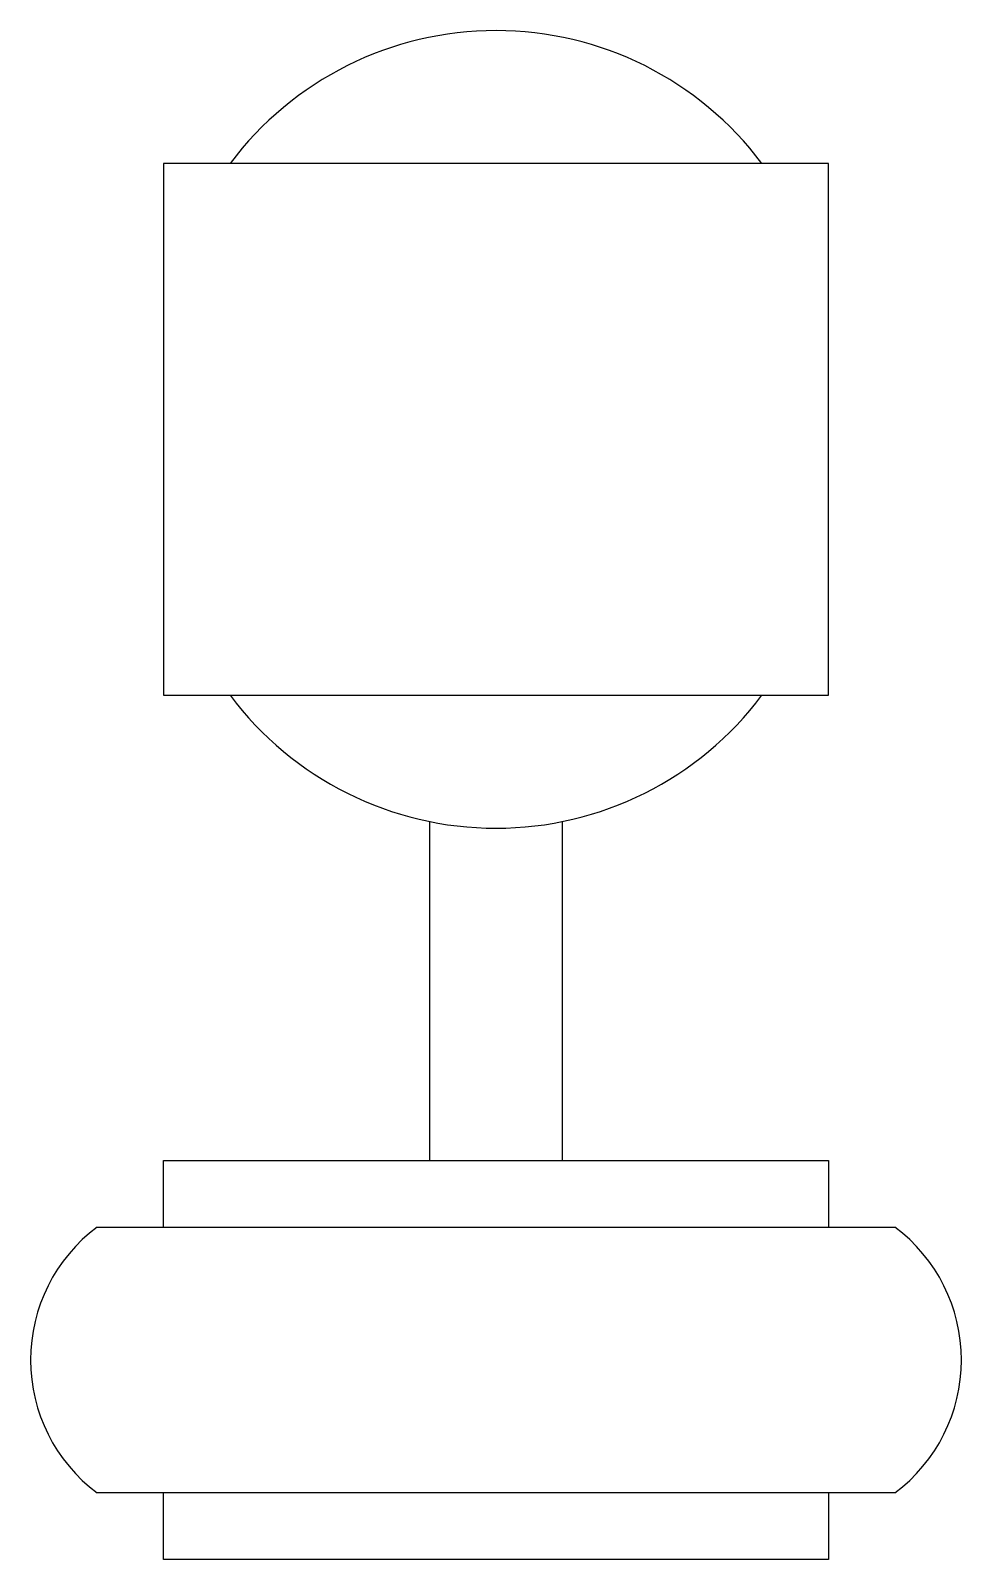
# Model space of a CAD drawing. Header units: millimetres. Extents: x -10099.644 to -10099.206, y 58.81 to 59.529.
import ezdxf

# ---------------------------------------------------------------- set-up
doc = ezdxf.new("R2010")
doc.units = ezdxf.units.MM
doc.header["$LTSCALE"] = 10
doc.layers.add('Tub_equipamentos', color=3, linetype='Continuous')

msp = doc.modelspace()

# ---------------------------------------------------------------- linework, layer by layer
at = {"layer": 'Tub_equipamentos'}
for points in [[(-10099.58146, 59.21607), (-10099.26896, 59.21607), (-10099.26896, 59.46607), (-10099.58146, 59.46607)], [(-10099.58146, 59.46607), (-10099.58146, 59.21607)], [(-10099.45646, 59.15673), (-10099.45646, 58.99732)], [(-10099.39396, 58.99732), (-10099.39396, 59.15673)], [(-10099.58146, 58.96607), (-10099.58146, 58.99732), (-10099.26896, 58.99732), (-10099.26896, 58.96607)], [(-10099.61271, 58.96607), (-10099.23771, 58.96607)], [(-10099.23771, 58.84107), (-10099.61271, 58.84107)], [(-10099.58146, 58.80982), (-10099.58146, 58.84107)], [(-10099.26896, 58.84107), (-10099.26896, 58.80982), (-10099.58146, 58.80982)]]:
    msp.add_lwpolyline(points, dxfattribs=at)
for centre, radius, start, end in [((-10099.42521, 59.37232), 0.15625, 36.8699, 143.1301), ((-10099.42521, 59.30982), 0.15625, 216.8699, 323.1301), ((-10099.56584, 58.90357), 0.07812, 126.8699, 233.1301), ((-10099.28459, 58.90357), 0.07812, 306.8699, 53.1301)]:
    msp.add_arc(centre, radius, start, end, dxfattribs=at)

doc.saveas('drawing.dxf')
